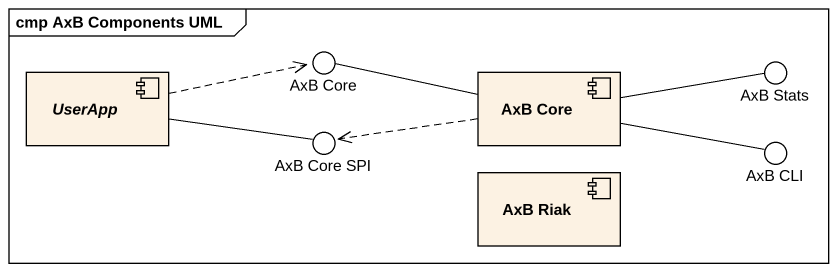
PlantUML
@startuml
mainframe cmp AxB Components UML
() "AxB Core" as AxB_Core
() "AxB Stats" as AxB_Stats
component UserApp
() "AxB Core SPI" as AxB_Core_SPI
component "AxB Core" as AxB_Core_2
component "AxB Riak" as AxB_Riak
() "AxB CLI" as AxB_CLI
UserApp .right.> AxB_Core
UserApp -right- AxB_Core_SPI
AxB_Core_2 -left- AxB_Core
AxB_Core_2 -right- AxB_Stats
AxB_Core_2 .left.> AxB_Core_SPI
AxB_Core_2 -right- AxB_CLI
@enduml
